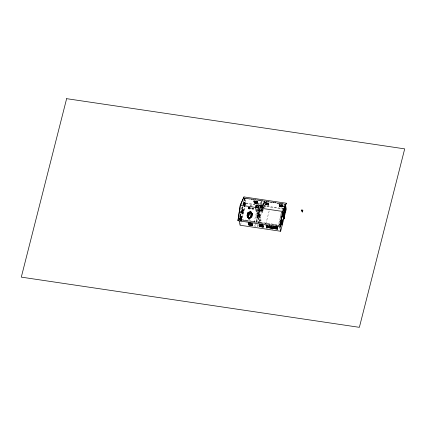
<?xml version="1.0" encoding="UTF-8"?>
<svg xmlns="http://www.w3.org/2000/svg" width="426" height="426" viewBox="0 0 426 426"><rect width="100%" height="100%" fill="white"/><g stroke="black" fill="none" stroke-linecap="round" stroke-linejoin="round"><path stroke-width="0.32" stroke-dasharray="2.13 1.6" d="M248.944 208.793C249.285 210.119 249.162 208.064 249.002 208.99M249.439 207.111L249.599 207.382L249.716 207.089M252.687 208.649C252.756 209.773 253.284 209.911 253.182 209.512M248.832 208.266L249.056 209.012M251.894 217.633L251.926 217.51A9.883 4.59 14.3 0 1 251.734 217.004L251.67 216.759A9.883 4.59 14.3 0 1 251.628 216.158L251.718 216.174A7.737 3.594 14.3 0 0 251.771 216.775L251.851 217.026A7.753 3.6 14.3 0 0 252.096 217.537L251.894 217.633A9.883 4.59 14.3 0 1 251.606 216.168L251.883 215.497A7.753 3.6 14.3 0 0 251.936 216.136L252.011 216.387A7.753 3.6 14.3 0 0 252.261 216.898L252.085 216.871A9.883 4.59 14.3 0 1 251.894 216.371L251.835 216.12A9.883 4.59 14.3 0 1 251.793 215.524L251.92 215.295A7.753 3.6 14.3 0 0 252.293 216.775L252.261 216.898M252.304 213.431L252.293 213.548A9.883 4.59 14.3 0 0 252.336 214.15L252.394 214.395A9.883 4.59 14.3 0 0 252.586 214.901L252.794 214.8A7.753 3.6 14.3 0 1 252.421 213.325L252.421 213.325M251.92 215.295L251.697 216.179A7.753 3.6 14.3 0 0 252.064 217.659M252.565 215.689A7.753 3.6 14.3 0 1 252.197 214.209L252.128 214.187A9.883 4.59 14.3 0 0 252.171 214.789L252.235 215.034A9.883 4.59 14.3 0 0 252.426 215.54L252.597 215.561A7.753 3.6 14.3 0 1 252.352 215.055L252.272 214.805A7.753 3.6 14.3 0 1 252.219 214.198L252.389 213.447M239.364 217.835L239.172 219.129L279.36 225.098L280.638 220.056M239.46 217.185L240.999 206.828M280.601 220.588L279.318 225.631L239.556 219.725L241.515 206.243M254.162 221.355L254.125 221.887L257.112 210.125M256.686 221.728L256.649 222.265L259.54 210.87L262.07 211.248L262.357 212.739L259.833 212.366L259.54 210.87M279.318 225.631L281.282 212.148M279.973 223.863L280.26 221.919M280.356 221.275L280.835 218.037M280.931 217.388L281.123 216.094M281.511 213.506L281.703 212.207M249.146 217.734L249.306 217.675A9.883 1.874 -81.6 0 1 249.396 217.968L249.471 218.314A9.883 1.874 -81.6 0 1 249.588 219.14L249.412 219.278A7.737 1.464 -81.6 0 0 249.348 218.655L249.311 218.384A7.737 1.464 -81.6 0 0 249.178 217.824L248.283 217.606A7.753 1.47 -81.6 0 1 248.55 219.145L248.725 219.012A9.883 1.874 -81.6 0 0 248.656 218.442L248.608 218.187A9.883 1.874 -81.6 0 0 248.475 217.638L248.566 217.856C248.129 218.703 248.784 216.403 248.512 217.979L248.48 217.595M250.946 212.004L250.664 213.186M248.805 217.958L248.619 217.265L248.454 218.442L249.503 218.597L249.886 217.452L249.892 218.117M251.063 213.756C250.882 209.592 250.786 217.59 251.111 212.095L250.03 211.924L249.966 211.53A9.883 1.874 -81.6 0 1 249.913 211.094L250.089 211.19A7.753 1.47 -81.6 0 0 250.195 211.855L250.248 212.073A7.753 1.47 -81.6 0 0 250.376 212.425L250.2 212.558A9.883 1.874 -81.6 0 1 250.03 211.924M272.784 228.469L267.187 227.548L266.969 228.458L266.468 225.727M247.309 215.577L248.624 215.481L248.635 216.147M247.81 213.607L249.125 213.511C249.455 215.247 248.853 212.494 247.794 213.437A7.737 3.594 14.3 0 0 247.612 212.814L247.703 212.83A9.883 4.59 14.3 0 1 247.895 213.453L247.932 213.692A9.883 4.59 14.3 0 1 247.932 214.166L247.634 214.076A7.737 3.594 14.3 0 0 247.453 213.453L247.538 213.463A9.883 4.59 14.3 0 1 247.735 214.086L247.772 214.331A9.883 4.59 14.3 0 1 247.767 214.805L247.559 214.901A7.753 3.6 14.3 0 0 247.362 213.447L247.676 212.579A9.883 4.59 14.3 0 1 247.959 214.044L247.932 214.166M250.893 216.035C249.94 216.637 253.608 215.865 250.776 215.844L250.493 216.956L251.787 217.1L250.552 216.717M251.393 214.06C250.44 214.667 254.109 213.895 251.276 213.868L251.111 215.593L251.143 215.045L252.288 215.13L251.052 214.747M239.039 220.034L242.421 206.727M243.065 204.192L244.673 197.856L245.685 203.048L244.875 206.216M239.593 219.193L243.118 205.327M243.278 204.698L244.875 198.399M239.556 219.725L243.235 205.225M243.4 204.597L244.998 198.292L284.765 204.192L244.977 198.175L242.16 204.395M239.939 219.182L240.807 215.902L239.971 219.188L240.482 219.188L240.706 220.327M242.08 214.07C241.313 213.027 242.591 205.481 242.953 210.785L242.117 214.076L241.771 212.116L242.261 212.191M243.491 205.183L244.364 201.903L244.726 203.788L244.37 205.044L244.769 203.09L244.045 205.715M242.586 208.905L241.712 212.185M243.528 205.188L244.364 201.903L244.673 203.857M241.659 220.423L240.349 220.231C239.939 219.198 241.286 214.065 241.302 217.91M242.66 212.329L242.277 213.852L241.968 212.116L242.33 210.625L242.788 212.414L242.33 210.625M243.81 204.869L244.242 203.383L244.556 205.119M241.068 216.184L240.237 219.15L240.573 220.86M243.102 210.886L242.346 213.863L242.016 212.127L242.847 209.187L243.155 210.923M243.794 205.156L244.62 202.19L244.934 203.921M242.479 210.684L242.761 209.278M242.17 212.249L243.038 208.969L243.406 210.854L242.57 214.14L242.208 212.255M243.949 205.252L244.785 201.967L245.126 203.921L244.636 203.852L244.306 202.142L244.796 202.217M242.202 212.963L242.644 211.514M243.97 205.705L244.396 204.32M242.181 212.957L242.942 210.077M240.477 220.226L241.212 217.084M242.99 210.087L242.101 213.825L242.596 213.895L242.229 212.185M240.44 220.519L241.175 217.787L240.77 215.897M243.896 207.073L244.311 205.433M240.498 220.849L240.887 219.331L240.679 217.707M240.557 220.759L241.329 217.883M244.125 206.86L244.881 203.889M241.398 217.894L241.015 219.411L240.653 217.67M242.788 212.414L243.177 210.897M244.694 204.911L244.955 203.9M240.935 220.295L241.537 217.915L241.207 216.206L240.749 216.142L241.116 217.851L241.574 217.92M242.559 213.889L243.315 210.918M244.79 205.108L245.094 203.916L244.758 202.212M244.524 206.301L245.147 203.852M241.015 221.424L244.716 206.85M240.562 224.917L245.206 206.631M245.371 206.003L246.01 203.479L244.977 198.175M248.635 207.553L253.172 208.229L253.049 208.697L248.512 208.021L248.741 207.031M248.906 207.105L248.693 208.197L249.045 207.968M246.862 215.423L247.176 214.55A9.883 4.59 14.3 0 1 247.458 216.014L247.133 216.046A7.737 3.594 14.3 0 0 246.952 215.423L247.037 215.439A9.883 4.59 14.3 0 1 247.234 216.057L247.272 216.301A9.883 4.59 14.3 0 1 247.266 216.775L247.059 216.871A7.753 3.6 14.3 0 0 246.862 215.423L247.021 215.396M248.693 208.197L248.731 207.659L249.088 207.712L248.922 208.33M248.981 207.116L248.8 207.845M247.176 214.55L246.952 215.434A9.883 4.59 14.3 0 1 247.234 216.898M247.676 212.579L247.453 213.463A9.883 4.59 14.3 0 1 247.735 214.928M248.832 207.979L252.927 208.841M249.088 207.712L249.029 208.926M247.426 215.295L247.112 216.36L248.342 216.594L248.459 217.201L248.379 216.52L248.459 217.201M247.927 213.325L247.612 214.39L248.843 214.624L248.96 215.231L248.88 214.55L248.96 215.231M247.059 216.871L247.091 216.749A7.737 3.594 14.3 0 0 247.149 216.286L247.293 215.407A7.737 3.594 14.3 0 0 247.112 214.784L247.202 214.8A9.883 4.59 14.3 0 1 247.394 215.423L247.431 215.662A9.883 4.59 14.3 0 1 247.431 216.136M247.256 216.19L247.415 215.551M247.559 214.901L247.591 214.779A7.737 3.594 14.3 0 0 247.65 214.315L247.815 213.676A7.737 3.594 14.3 0 1 247.756 214.14M247.756 214.214L247.916 213.58M247.905 218.043L247.703 216.919L247.985 216.962L248.044 218.064L247.618 217.063L248.912 211.978L251.857 212.414L251.638 212.702M247.639 217.169L248.912 211.999L251.878 212.521M247.719 217.058L247.682 217.388L248.038 217.122M248.912 212.553L249.253 212.345L248.912 212.553L248.949 212.217C249.695 212.153 249.034 214.033 248.933 212.542M247.985 216.962L247.964 217.43M249.231 212.361L249.274 213.229L248.986 212.324M248.342 216.594L248.624 215.481M248.843 214.624L249.125 213.511M248.374 217.18L248.241 216.499M248.875 215.21L248.741 214.528M249.135 214.177L248.992 213.543M249.854 212.223L249.844 212.148M249.849 212.404L249.982 211.695L249.924 212.409M250.073 211.035L250.935 211.163A7.753 1.47 -81.6 0 0 251.239 212.553L251.063 212.686A9.883 1.874 -81.6 0 1 250.946 212.286L250.893 212.052A9.883 1.874 -81.6 0 1 250.792 211.371L250.776 211.221M248.608 218.187L248.63 218.549A7.737 1.464 -81.6 0 1 248.688 219.166M249.849 212.984L249.897 213.58M250.339 212.579A9.883 1.874 -81.6 0 1 250.222 212.18L250.195 211.855L250.973 212.18A7.753 1.47 -81.6 0 0 251.1 212.531L251.063 212.686M248.619 218.463L248.89 217.303M249.94 213.08L250.222 211.972L250.957 212.121M248.55 219.145L248.587 218.996A9.883 1.874 -81.6 0 0 248.305 217.526M250.2 212.558L250.238 212.404A7.753 1.47 -81.6 0 1 249.934 211.014M251.202 212.707A9.883 1.874 -81.6 0 1 250.914 211.243L250.935 211.163M249.551 219.294A7.753 1.47 -81.6 0 0 249.285 217.755L249.306 217.675M250.893 212.052L250.914 211.962A7.753 1.47 -81.6 0 1 250.813 211.296L250.797 211.142M249.338 218.575L249.615 217.409M250.941 212.382L251.239 212.553M254.162 203.101L253.805 201.184L254.162 203.101L257.879 203.649L257.464 201.397L257.357 201.828M253.896 200.811L257.623 201.333L257.991 203.218L257.623 201.333L253.896 200.811L254.322 203.037L254.428 202.6L257.799 203.101L257.687 203.537L257.347 201.636L257.703 203.474L254.338 202.973L253.907 200.779M249.412 219.278L249.45 219.124A9.883 1.874 -81.6 0 0 249.375 218.549L249.332 218.293A9.883 1.874 -81.6 0 0 249.194 217.75L249.162 217.654M250.962 213.82L250.834 213.133M250.568 218.437L250.648 217.361L250.366 217.319L250.712 218.458L250.584 218.219M252.682 208.245L253.039 208.298L252.602 208.564L253.001 208.836L253.161 208.17M254.285 201.993L255.861 202.228M250.381 217.452L250.626 217.824L250.701 217.5M252.645 208.783L252.725 208.463M250.632 217.484L251.857 212.414M251.143 215.045L251.111 215.593M253.012 208.618L252.778 208.852M254.263 202.696L257.991 203.218M252.953 208.197L252.969 208.468M250.877 216.525L250.776 215.844M251.377 214.555L251.276 213.868M253.028 208.207L252.762 208.916M250.531 218.357L250.366 217.319M250.674 216.903L250.701 217.569L247.623 217.1M250.962 216.536L250.925 215.918M251.202 215.599L251.233 215.066M251.462 214.566L251.425 213.948M251.942 213.623L251.654 212.718M251.867 215.998L251.638 216.882L251.835 216.12M252.139 214.912L252.368 214.028M252.203 214.917L252.437 214.166A7.753 3.6 14.3 0 1 252.378 213.564L252.107 214.198A9.883 4.59 14.3 0 0 252.394 215.662M255.675 201.418L256.01 203.127L257.725 203.383M252.016 216.12L251.787 217.1M252.288 215.13L252.517 214.15M255.754 201.466L254.061 201.051M252.085 216.871L252.117 216.749A9.883 4.59 14.3 0 1 251.83 215.279M252.586 214.901L252.618 214.779A9.883 4.59 14.3 0 1 252.33 213.309M255.925 202.201L257.501 202.435M256.111 203.01L255.781 201.306M257.512 201.764L253.795 201.216M256.271 208.602L257.554 215.199L259.237 215.45L259.711 213.591L259.2 212.27L256.132 211.887L256.649 209.848M258.486 204.704L258.811 203.431L261.34 203.804L262.027 207.345L264.131 207.659M257.229 210.529L256.899 211.823L258.582 212.073L258.912 210.779L257.229 210.529L258.028 213.341L257.554 215.199M256.75 220.705C255.616 218.778 256.649 208.697 257.554 217.542M257.65 217.169L257.299 215.359L257.863 213.122L259.966 213.437L260.238 214.821L259.674 217.058L257.565 216.743L258.135 214.512L260.238 214.821M258.593 210.748L259.178 208.5M259.993 207.009L261.548 200.875L259.434 205.545L259.738 207.1M260.078 207.201L260.52 205.359L261.085 205.444L260.632 207.228M259.791 208.74L255.131 227.079L254.626 224.486M259.951 208.122L260.531 205.417M257.826 216.589L258.3 214.731L259.982 214.981L261.031 220.386L260.558 222.244L258.875 221.994L257.826 216.589L259.509 216.839L260.558 222.244M259.253 211.344L259.78 208.884L259.253 211.344L261.974 212.02L262.672 209.294M260.206 208.266L262.07 200.715L259.738 205.864L259.972 207.068M260.536 208.106L261.138 205.726L262.911 205.023L265.435 205.401L264.679 208.373L263.018 210.135L262.357 212.739M259.828 211.482L260.382 209.193M259.871 211.711L260.424 209.528M260.941 207.398L261.532 204.959L262.096 205.039L261.489 207.419M260.984 207.622L261.591 205.241L261.016 205.167M259.833 212.366L260.494 209.762L263.018 210.135M261.298 207.792L262.038 204.757L262.602 204.842L261.846 207.819L263.422 207.792M259.674 217.058L259.402 215.668L259.966 213.437M261.138 207.723L264.179 201.024L264.929 204.911L264.173 207.888L261.788 207.579L262.544 204.555L265.35 204.97M259.509 216.839L259.982 214.981M261.889 207.787L262.017 207.286L264.125 207.6M262.304 207.403L262.911 205.023M258.875 221.994L259.349 220.135L258.3 214.731M262.07 209.523L261.74 210.811L257.395 210.167M262.235 208.878L264.2 201.141M257.821 226.818L258.63 223.629M258.79 222.99L259.317 220.987L256.761 220.609M259.391 214.512L256.835 214.129L257.512 217.633L260.073 218.011L262.347 208.996M258.71 207.632L259.29 210.625L262.027 211.035L262.491 209.209M262.645 208.602L264.498 201.312M262.07 211.248L262.544 209.363M262.704 208.735L264.621 201.205M260.621 209.267L262.725 209.576L262.853 209.081M265.105 204.725L268.833 205.247L265.105 204.725L264.748 202.808L268.455 203.394M265.217 204.288L268.923 204.874L268.566 202.957L264.85 202.403L268.566 202.957M265.265 204.661L265.371 204.224L268.742 204.725L268.63 205.162L268.274 203.324M266.697 203.09L265.004 202.675L265.318 204.443L268.684 204.943M264.988 202.739L268.353 203.239L268.668 205.007L266.974 204.592M267.017 204.725L266.724 202.93M268.3 203.452L268.407 203.021L268.822 205.273M265.872 223.89L269.392 210.023M267.006 225.429L266.777 226.328L272.076 227.122M267.113 225.78L266.687 227.617L272.347 228.453L272.416 227.266M266.772 227.633L267.059 226.44M266.964 227.303L267.203 226.249M267.32 226.478L267.033 227.67L266.676 225.823M266.99 228.592L267.246 227.521M267.762 225.998L268.124 227.803M267.48 227.479L267.315 226.589M266.761 225.098L267.214 227.803L267.507 227.543M267.954 226.025L268.316 227.835M269.376 228.016L269.663 226.877M269.674 228.059L269.967 226.92L270.318 227.798L269.578 225.359L269.898 227.026L272.203 227.409L271.921 227.234M270.084 226.339L270.446 228.16M270.281 226.371L270.643 228.187M271.666 227.085L271.889 226.153M266.964 228.698L266.415 225.785L271.98 226.621L271.756 227.559L266.868 226.802L266.841 225.823M271.847 228.027L272.07 227.09L266.932 226.291L266.958 227.271L272.486 228.219L272.113 225.668L271.873 226.595A0.937 0.437 14.3 0 1 272.102 226.541M272.022 228.405L272.326 227.223M272.182 228.086L272.336 227.479M272.235 228.091L272.39 227.484M272.587 227.26L272.235 228.442L271.815 226.302M272.459 229.236L272.683 228.363M279.286 204.517L279.174 204.949L282.539 205.449L282.651 205.018L279.286 204.517L279.626 206.413M282.651 205.018L283.066 207.27L279.355 206.69M280.862 205.044L281.192 206.748L282.912 207.004L282.598 205.236L279.227 204.736M280.936 205.087L281.282 206.695M281.112 205.822C288.221 207.111 272.48 204.352 282.694 206.093M282.518 205.321L279.307 204.778M282.699 205.385L278.987 204.805L279.349 206.722M282.8 204.986L279.083 204.432L279.531 206.716L279.616 206.221L282.981 206.722L282.896 207.217L282.529 205.279M277.912 226.989L281.751 211.86M283.168 206.871L279.451 206.317L283.168 206.871L282.811 204.954M284.158 206.195L284.643 204.304M267.214 227.803L267.081 226.547M272.48 228.602L267.512 227.628L267.065 225.54M269.296 226.882L269.583 227.031L269.275 225.317M249.785 213.644L250.057 211.94M249.412 218.112L249.599 217.558L249.38 218.256M241.191 205.534L242.011 203.734M244.673 197.856L244.455 198.335L285.063 204.363M261.447 208.042L264.599 201.088L265.435 205.401M281.921 210.3L284.744 204.081M252.98 209.512L253.108 208.91L252.623 208.468L248.773 207.877M252.815 208.527L253.012 208.729M253.076 208.815L252.948 208.942M253.156 209.576L252.943 209.432M269.599 226.967L269.823 227.819L269.717 227.01M252.751 208.681L253.017 208.831M267.209 227.399L272.747 228.23L272.571 227.34L267.24 226.637L267.512 226.557L267.24 225.157M250.994 214.986L252.283 215.082M245.983 198.047L247.293 198.244M249.913 198.633L254.498 199.315M257.118 199.703L261.702 200.385M264.322 200.774L268.907 201.455M271.527 201.844L276.112 202.526M278.732 202.914L283.317 203.591M282.662 205.135L279.296 204.634L279.2 205.007L282.566 205.508M254.045 201.115L257.41 201.61L257.879 203.649M257.373 201.77L253.987 201.328L254.098 200.896L254.439 202.792M268.316 203.394L264.929 202.952L265.041 202.52L265.382 204.421M254.274 201.956L257.512 202.472M282.928 206.94L279.562 206.44L279.243 204.672M254.375 202.819L257.741 203.319M279.504 206.658L282.875 207.158M265.281 204.597L268.646 205.098M254.168 203.069L257.89 203.617M244.54 202.275L244.167 203.697M245.685 203.048L255.504 204.507M256.159 204.602L283.013 208.591M246.01 203.479L254.876 204.799M259.312 205.454L282.534 208.905M250.397 205.811L252.341 206.099M250.408 205.87L251.702 206.062M250.163 205.928L251.361 206.109M259.769 208.825L259.205 208.74L258.641 210.971L259.2 211.056M243.88 206.828L244.37 206.898L244.039 205.194M253.049 208.697L248.512 208.021M243.017 209.214L242.527 209.139L242.895 210.854L243.352 210.923L243.006 208.964M249.913 211.094L250.914 211.243M250.195 212.068L251.111 212.095M258.028 213.341L259.711 213.591M248.875 212.499L249.194 212.563M251.862 212.963L251.548 212.915M249.668 213.043L250.93 213.229M248.965 213.66L249.221 214.193M252.336 214.15L252.511 214.416A7.753 3.6 14.3 0 0 252.762 214.928M247.81 213.559L249.066 213.745M251.218 214.108L252.474 214.294M251.393 214.315L248.459 213.948M257.299 215.359L259.402 215.668M247.959 214.044L247.788 214.017A7.753 3.6 14.3 0 0 247.586 212.563M247.644 214.198L248.901 214.385M251.218 214.997L248.283 214.629M251.042 215.678L248.113 215.311M247.394 215.423L247.314 215.647A7.737 3.594 14.3 0 1 247.256 216.11M248.464 215.631L248.72 216.163M247.309 215.535L248.566 215.721M250.717 216.083L251.974 216.27M256.042 217.148L258.635 217.484L259.296 221.083L258.587 217.521L259.407 214.363L260.073 218.011M247.458 216.014L247.288 215.987A7.753 3.6 14.3 0 0 247.085 214.534M247.149 216.216L248.401 216.355M247.618 217.063L250.717 217.5M247.65 217.335L248.038 217.984M249.721 217.601L249.977 218.133M250.318 217.75L250.706 218.378M248.283 217.606L249.285 217.755M241.222 217.122L240.402 219.96L240.781 218.565M248.47 218.165L249.471 218.314M249.354 218.421L248.587 218.272A7.737 1.464 -81.6 0 0 248.454 217.718L248.422 217.627M259.349 220.135L261.031 220.386M239.534 219.614L279.296 225.514M244.279 220.812L245.589 221.009M246.244 221.105L248.864 221.493M251.484 221.882L252.794 222.079M253.449 222.175L256.069 222.564M258.688 222.952L259.998 223.149M260.653 223.245L263.273 223.634M265.893 224.023L267.203 224.22M267.858 224.316L270.478 224.704M273.098 225.093L274.403 225.285M275.058 225.386L277.677 225.775M266.388 225.642L268.204 225.913M270.632 226.275L272.219 226.51M267.102 225.929L271.985 226.653M265.387 225.775L271.894 226.749M267.054 226.605L272.544 227.356M266.937 226.637L272.549 227.521M272.006 227.287L270.063 226.962L269.775 225.482M267.278 226.648L269.583 227.031M248.986 208.037L249.034 207.936M269.86 226.967L269.956 226.089M251.761 213.517L251.532 212.728M248.725 217.947L248.592 217.409M272.518 227.521L272.736 228.64M272.033 225.913L272.523 228.411M271.884 225.748L272.198 227.431L271.921 228.395L271.559 226.552L271.793 225.62L272.273 228.283M272.299 228.389L272.496 229.236M271.676 225.823L271.953 227.255M269.962 226.983L270.132 227.862M269.099 225.434L269.386 226.909L267.443 226.584L267.155 225.104M266.809 225.961L266.974 226.834M261.676 209.241L262.027 211.035M261.26 208.341L261.974 212.02M258.811 203.431L259.53 207.111M258.912 210.779L259.2 212.27M258.529 210.556L258.87 212.297M257.954 208.852L259.237 215.45M257.863 213.122L258.215 214.938M255.568 208.996L256.132 211.887M257.027 224.209L257.655 227.457M251.814 212.771L251.936 213.543M249.982 211.695L250.067 211.988M250.493 216.956L250.626 217.824M248.912 211.978L248.976 212.308M244.551 202.18L244.881 203.916M244.173 203.372L244.567 205.417M242.772 209.177L243.102 210.913M242.405 210.636L242.719 212.404M240.994 216.174L241.377 217.92M240.552 217.622L240.94 219.401M240.45 219.182L240.796 221.137M240.248 220.258L240.03 219.118L240.339 221.073M251.899 212.755L251.974 213.389M250.057 211.115L250.073 211.264A9.883 1.874 -81.6 0 0 250.174 211.94M241.265 215.966L240.392 219.252L240.759 221.131L241.627 217.851L241.265 215.966M249.599 217.761L249.657 218.091L249.599 217.761M251.612 212.617L251.857 212.989L251.612 212.617M265.238 203.521L268.455 204.097L265.238 203.521"/><path stroke-width="0.64" d="M302.684 210.524L302.716 210.918L301.315 210.71L301.395 209.986M237.948 220.689L240.253 205.156L243.981 196.934L286.368 203.229L282.688 211.695L280.335 226.983L237.948 220.689L240.301 205.401L243.981 196.934M280.335 226.983L282.64 211.45L286.368 203.229M302.721 210.316L302.412 209.938L302.63 210.252M248.262 222.99L251.99 223.512L252.346 225.429L248.63 224.875L248.262 222.99L248.64 224.843L252.357 225.397M248.56 222.702L248.459 223.107L251.878 223.389L252.346 225.429M251.138 224.742L252.267 224.88L252.155 225.311L248.795 224.784L248.901 224.38L250.019 224.545M250.142 223.197L248.512 222.889L248.843 224.598L252.208 225.098M250.222 223.245L248.528 222.825L248.906 224.571M250.328 224.007L248.747 223.714L251.979 224.252M250.392 223.98L251.974 224.214M252.192 225.162L250.499 224.742M250.579 224.79L250.248 223.08M256.308 205.806L255.978 207.1L257.666 207.35L257.991 206.056L256.308 205.806L256.606 207.324M256.665 209.155L258.305 209.4L257.991 207.781L258.507 205.742L255.77 205.337L255.254 207.377L255.568 208.996M259.844 226.004L259.732 226.44L259.455 224.513L262.272 224.933M259.572 226.499L263.3 227.021L262.933 225.136L259.216 224.587L259.572 226.499L263.289 227.053M261.165 224.869L261.42 226.531L263.14 226.786L262.767 225.232M261.335 225.604L262.906 225.94L259.69 225.359M259.738 226.408L263.108 226.909L263.209 226.504M263.396 226.648L259.674 226.1M273.476 226.669L277.182 227.255L277.55 229.14L273.833 228.586L273.476 226.669L277.193 227.223M277.47 228.592L277.358 229.023L273.993 228.522L273.769 226.382L274.126 228.219M273.966 227.383L277.166 228.022M273.993 228.522L274.088 228.15M275.345 226.909L277.081 227.101M275.702 228.453L275.388 226.818M275.782 228.496L275.452 226.792M277.001 227.191L277.395 228.868M277.14 226.882L277.028 227.319L273.657 226.818M277.156 227.99L273.945 227.447M281.416 219.092L284.472 207.052M280.915 222.899L281.171 221.887M280.984 222.91L281.24 221.898M281.74 219.933L281.357 221.451L281.815 219.944M284.131 210.519L284.504 209.06L284.834 210.769M282.007 219.725L281.139 223.006C282.582 230.647 281.687 214.092 282.321 221.674L281.826 221.605M284.286 210.614C285.984 199.719 285.292 218.671 284.323 210.62M281.985 219.97C279.349 230.493 283.029 216.6 281.565 222.265M284.355 210.817L285.132 207.579M283.972 212.361L283.343 215.673L284.115 212.382L283.663 212.361L283.072 214.693L283.397 212.569M285.037 208.442L284.296 211.323L284.472 212.127L284.6 209.044M284.712 209.874L285.106 208.452M284.115 212.382L283.311 216.2L284.083 212.915M284.339 211.882L285.069 209.15M281.373 224.044L281.41 221.951M281.373 224.097L282.071 221.642L281.921 220.514M283.455 216.216L284.222 212.936M284.392 212.212L285.223 209.246L284.882 207.638M281.373 221.392L281.687 223.16L282.145 221.653M284.754 210.721L285.292 209.257L284.962 207.553M284.328 213.49L283.556 216.775M284.653 212.499L285.521 209.219M281.538 224.896L282.374 221.611M284.643 215.109L283.705 218.229L284.643 215.109L283.945 218.889L283.604 218.778M239.167 220.684L240.046 225.226L280.654 231.254L286.288 209.075L285.532 205.183M283.945 218.889L284.573 215.583M302.21 210.519L302.407 211.956L302.002 210.487M302.716 210.918L302.795 210.385M283.386 216.877L283.136 215.497L283.945 212.377L284.222 213.756C282.779 220.657 283.029 214.518 283.972 212.377M284.35 214.464L284.536 215.418L283.695 218.495L283.455 217.074L284.27 213.985L283.514 217.239L284.467 214.198M283.514 217.239L284.302 214.022M283.652 217.26L284.44 214.044M302.748 210.21L302.833 210.471M258.497 208.101L258.827 207.377L258.507 205.742M301.368 209.97L301.368 210.705M284.137 215.833L284.717 215.604M284.446 208.99L284.909 210.779M284.978 209.214L285.468 209.283L285.1 207.574M283.886 210.481L284.376 210.556L284.712 212.26L284.254 212.191M240.253 205.156L257.991 207.781M258.513 207.867L282.64 211.45M284.344 215.865L283.908 212.398L283.168 215.311L283.849 218.815M280.777 222.878L281.229 222.947L281.565 224.651M260.616 224.619L259.471 224.449L259.785 226.222L263.156 226.723M259.402 224.731L262.773 225.2M259.695 225.343L261.287 225.567M274.099 228.091L275.787 228.341M259.833 226.036L261.527 226.254M273.945 228.155L277.661 228.703L273.934 228.182M248.731 224.475L252.458 224.992M277.411 228.805L274.046 228.304L273.732 226.536M283.397 218.746L283.812 218.969L283.077 215.375L283.897 212.148L284.632 215.748M302.407 211.956L301.954 210.673L302.199 211.924M284.887 207.542L285.271 209.283M284.754 208.074L285.01 209.219M284.344 210.55L284.69 212.505M283.056 215.774L283.311 216.914M283.04 215.86L283.263 217.026M281.852 220.503L282.071 221.669M281.448 221.435L281.756 223.171M281.208 224.049L280.984 222.878L281.133 224.039M279.77 226.712L280.654 231.254M277.012 227.143L277.358 229.023M262.757 225.04L263.098 226.941M259.535 224.539L259.849 226.195M250.184 223.107L250.477 224.907M248.464 223.075L248.789 224.811M283.482 217.074L283.721 218.501M66.632 98.672L21.3 277.129L359.368 327.328L404.7 148.871L66.632 98.672M251.814 223.416L252.155 225.311L251.814 223.416"/></g></svg>
